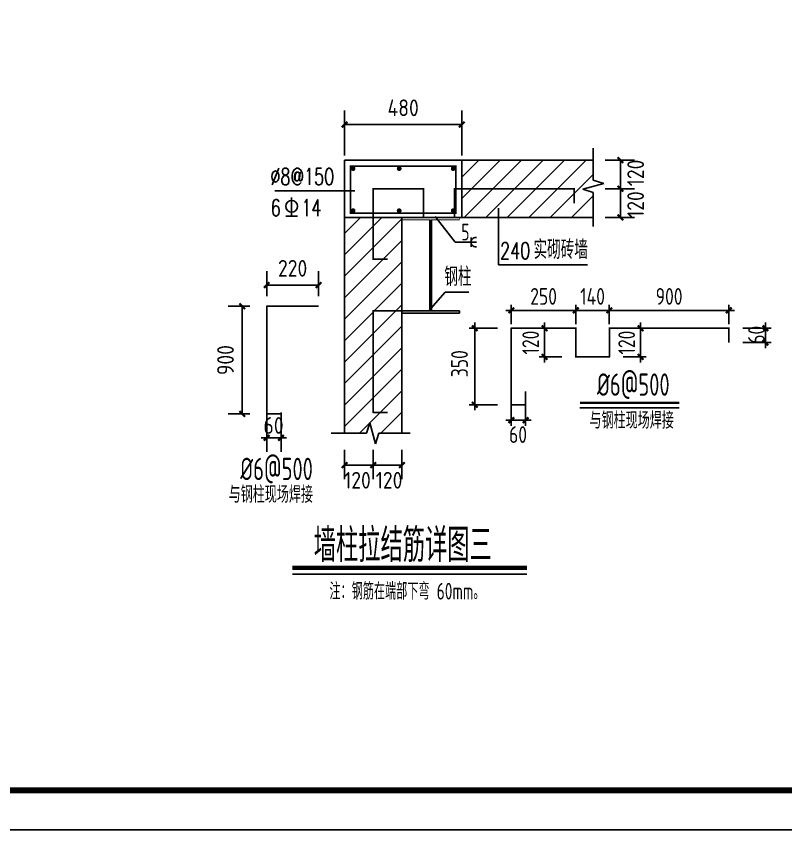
# Model space of a CAD drawing. Extents: x 180850 to 1399066, y 48356 to 327880.
# Drawn here: x 373088 to 400677, y 48356 to 77514 of the extents above; entities that cross this region are included whole.
import ezdxf

# ---------------------------------------------------------------- set-up
doc = ezdxf.new("R2010")
doc.units = 0
doc.header["$LTSCALE"] = 1000
for name, color, linetype in [('22', 1, 'Continuous'), ('C', 6, 'Continuous'), ('DIM', 146, 'Continuous'), ('DIM_LEAD', 3, 'Continuous'), ('OTHER', 7, 'Continuous'), ('PUB_DIM', 3, 'Continuous'), ('PUB_TEXT', 7, 'Continuous'), ('PUB_TITLE', 4, 'Continuous'), ('中粗线', 3, 'Continuous'), ('构造线', 7, 'Continuous'), ('特细线', 8, 'Continuous'), ('粗线', 5, 'Continuous'), ('细线', 9, 'Continuous')]:
    doc.layers.add(name, color=color, linetype=linetype)
doc.styles.add('_TCH_DIM', font='SIMPLEX', dxfattribs={"bigfont": 'GBCBIG'})
doc.styles.add('C', font='tssdeng.shx', dxfattribs={"height": 3, "bigfont": 'tssdchn.shx'})
doc.styles.get("Standard").update_dxf_attribs({"font": 'gbenor.shx', "bigfont": 'gbcbig.shx'})
doc.styles.add('STYLE1', font='tssdeng.shx', dxfattribs={"width": 0.75, "bigfont": 'tssdchn.shx'})
doc.styles.add('TSSD_Dimension', font='Tssdeng.shx', dxfattribs={"width": 0.8, "bigfont": 'hztxt.shx'})
doc.dimstyles.new('DIMN120', dxfattribs={"dimscale": 1.2, "dimtxt": 300, "dimasz": 100, "dimexe": 250, "dimexo": 300, "dimgap": 150, "dimtad": 1, "dimdec": 0, "dimzin": 0, "dimdsep": 46, "dimtxsty": 'Standard', "dimblk": 'ARCHTICK', "dimcen": 0.09, "dimclrt": 7, "dimadec": 0, "dimazin": 0, "dimtfac": 1, "dimtdec": 0, "dimtix": 1, "dimtmove": 2, "dimatfit": 3, "dimldrblk": 'ARCHTICK', "dimfxl": 1, "dimtolj": 1, "dimtzin": 0, "dimarcsym": 0})
doc.dimstyles.new('TSSD_100_200', dxfattribs={"dimtxt": 600, "dimasz": 200, "dimexe": 200, "dimexo": 500, "dimgap": 200, "dimtad": 1, "dimdec": 0, "dimlfac": 0.5, "dimzin": 0, "dimdsep": 46, "dimtxsty": 'TSSD_Dimension', "dimblk": 'ARCHTICK', "dimblk1": 'ARCHTICK', "dimblk2": 'ARCHTICK', "dimcen": 0, "dimdle": 200, "dimclrt": 7, "dimadec": 0, "dimazin": 0, "dimtfac": 1, "dimtdec": 0, "dimtix": 1, "dimtmove": 2, "dimatfit": 3, "dimfxl": 1, "dimtolj": 1, "dimtzin": 0, "dimarcsym": 0})

# ---------------------------------------------------------------- blocks, each defined once
blk = doc.blocks.new('_ArchTick')
at = {"color": 0, "linetype": 'ByBlock', "const_width": 0.4}
blk.add_lwpolyline([(-0.5, -0.5), (0.5, 0.5)], dxfattribs=at)
blk = doc.blocks.new('*D896')
at = {"layer": 'Defpoints', "color": 0, "transparency": 16777216}
for p in [(-1177, -344), (-2293, -941), (-1177, -941)]:
    blk.add_point(p, dxfattribs=at)
at = {"layer": 'DIM_LEAD', "color": 0, "lineweight": -2, "transparency": 16777216}
for p, q in [((-2293, -581), (-2293, -44)), ((-1177, -581), (-1177, -44)), ((-2293, -344), (-1177, -344))]:
    blk.add_line(p, q, dxfattribs=at)
at = {"layer": 'DIM_LEAD', "color": 0, "lineweight": -2, "transparency": 16777216, "xscale": 120, "yscale": 120, "zscale": 120, "rotation": 180}
blk.add_blockref('_ArchTick', (-2293, -344), dxfattribs=at)
at = {"layer": 'DIM_LEAD', "color": 0, "lineweight": -2, "transparency": 16777216, "xscale": 120, "yscale": 120, "zscale": 120}
blk.add_blockref('_ArchTick', (-1177, -344), dxfattribs=at)
at = {"layer": 'DIM_LEAD', "color": 7, "transparency": 16777216, "insert": (-1735, 16), "char_height": 360, "attachment_point": 5}
blk.add_mtext('\\A1;220', dxfattribs=at)
blk = doc.blocks.new('*D897')
at = {"layer": 'Defpoints', "color": 0, "transparency": 16777216}
for p in [(-2293, -2728), (-1984, -2728), (-1984, -3630)]:
    blk.add_point(p, dxfattribs=at)
at = {"layer": 'DIM_LEAD', "color": 0, "lineweight": -2, "transparency": 16777216}
for p, q in [((-2293, -3088), (-2293, -3930)), ((-1984, -3088), (-1984, -3930)), ((-2293, -3630), (-2413, -3630)), ((-2293, -3630), (-1984, -3630)), ((-1984, -3630), (-1864, -3630))]:
    blk.add_line(p, q, dxfattribs=at)
at = {"layer": 'DIM_LEAD', "color": 0, "lineweight": -2, "transparency": 16777216, "xscale": 120, "yscale": 120, "zscale": 120}
blk.add_blockref('_ArchTick', (-2293, -3630), dxfattribs=at)
at = {"layer": 'DIM_LEAD', "color": 0, "lineweight": -2, "transparency": 16777216, "xscale": 120, "yscale": 120, "zscale": 120, "rotation": 180}
blk.add_blockref('_ArchTick', (-1984, -3630), dxfattribs=at)
at = {"layer": 'DIM_LEAD', "color": 7, "transparency": 16777216, "insert": (-2146, -3363), "char_height": 360, "attachment_point": 5}
blk.add_mtext('\\A1;60', dxfattribs=at)
blk = doc.blocks.new('*D898')
at = {"layer": 'Defpoints', "color": 0, "transparency": 16777216}
for p in [(1903, 3108), (-617, 2079), (1903, 2079)]:
    blk.add_point(p, dxfattribs=at)
at = {"layer": 'DIM_LEAD', "color": 0, "lineweight": -2, "transparency": 16777216}
for p, q in [((-617, 2439), (-617, 3408)), ((1903, 2439), (1903, 3408)), ((-617, 3108), (1903, 3108))]:
    blk.add_line(p, q, dxfattribs=at)
at = {"layer": 'DIM_LEAD', "color": 0, "lineweight": -2, "transparency": 16777216, "xscale": 120, "yscale": 120, "zscale": 120, "rotation": 180}
blk.add_blockref('_ArchTick', (-617, 3108), dxfattribs=at)
at = {"layer": 'DIM_LEAD', "color": 0, "lineweight": -2, "transparency": 16777216, "xscale": 120, "yscale": 120, "zscale": 120}
blk.add_blockref('_ArchTick', (1903, 3108), dxfattribs=at)
at = {"layer": 'DIM_LEAD', "color": 7, "transparency": 16777216, "insert": (643, 3468), "char_height": 360, "attachment_point": 5}
blk.add_mtext('\\A1;480', dxfattribs=at)
blk = doc.blocks.new('*D899')
at = {"layer": 'Defpoints', "color": 0, "transparency": 16777216}
for p in [(4632, 1727), (5316, 1727), (4632, 1110)]:
    blk.add_point(p, dxfattribs=at)
at = {"layer": 'DIM_LEAD', "color": 0, "lineweight": -2, "transparency": 16777216}
for p, q in [((4992, 1727), (5616, 1727)), ((5316, 1110), (5316, 1727)), ((4992, 1110), (5616, 1110))]:
    blk.add_line(p, q, dxfattribs=at)
at = {"layer": 'DIM_LEAD', "color": 0, "lineweight": -2, "transparency": 16777216, "xscale": 120, "yscale": 120, "zscale": 120}
for p, rotation in [((5316, 1727), 90), ((5316, 1110), 270)]:
    blk.add_blockref('_ArchTick', p, dxfattribs=dict(at, rotation=rotation))
at = {"layer": 'DIM_LEAD', "color": 7, "transparency": 16777216, "insert": (5644, 1387), "char_height": 360, "attachment_point": 5, "rotation": 90}
blk.add_mtext('\\A1;120', dxfattribs=at)
blk = doc.blocks.new('*D900')
at = {"layer": 'Defpoints', "color": 0, "transparency": 16777216}
for p in [(4632, 2344), (5316, 2344), (4632, 1727)]:
    blk.add_point(p, dxfattribs=at)
at = {"layer": 'DIM_LEAD', "color": 0, "lineweight": -2, "transparency": 16777216}
for p, q in [((4992, 2344), (5616, 2344)), ((5316, 1727), (5316, 2344)), ((4992, 1727), (5616, 1727))]:
    blk.add_line(p, q, dxfattribs=at)
at = {"layer": 'DIM_LEAD', "color": 0, "lineweight": -2, "transparency": 16777216, "xscale": 120, "yscale": 120, "zscale": 120}
for p, rotation in [((5316, 2344), 90), ((5316, 1727), 270)]:
    blk.add_blockref('_ArchTick', p, dxfattribs=dict(at, rotation=rotation))
at = {"layer": 'DIM_LEAD', "color": 7, "transparency": 16777216, "insert": (5644, 2067), "char_height": 360, "attachment_point": 5, "rotation": 90}
blk.add_mtext('\\A1;120', dxfattribs=at)
blk = doc.blocks.new('*D901')
at = {"layer": 'Defpoints', "color": 0, "transparency": 16777216}
for p in [(0, -3531), (617, -3531), (617, -4215)]:
    blk.add_point(p, dxfattribs=at)
at = {"layer": 'DIM_LEAD', "color": 0, "lineweight": -2, "transparency": 16777216}
for p, q in [((0, -3891), (0, -4515)), ((617, -3891), (617, -4515)), ((0, -4215), (617, -4215))]:
    blk.add_line(p, q, dxfattribs=at)
at = {"layer": 'DIM_LEAD', "color": 0, "lineweight": -2, "transparency": 16777216, "xscale": 120, "yscale": 120, "zscale": 120, "rotation": 180}
blk.add_blockref('_ArchTick', (0, -4215), dxfattribs=at)
at = {"layer": 'DIM_LEAD', "color": 0, "lineweight": -2, "transparency": 16777216, "xscale": 120, "yscale": 120, "zscale": 120}
blk.add_blockref('_ArchTick', (617, -4215), dxfattribs=at)
at = {"layer": 'DIM_LEAD', "color": 7, "transparency": 16777216, "insert": (340, -4542), "char_height": 360, "attachment_point": 5}
blk.add_mtext('\\A1;120', dxfattribs=at)
blk = doc.blocks.new('*D902')
at = {"layer": 'Defpoints', "color": 0, "transparency": 16777216}
for p in [(-617, -3531), (0, -3531), (0, -4215)]:
    blk.add_point(p, dxfattribs=at)
at = {"layer": 'DIM_LEAD', "color": 0, "lineweight": -2, "transparency": 16777216}
for p, q in [((-617, -3891), (-617, -4515)), ((0, -3891), (0, -4515)), ((-617, -4215), (0, -4215))]:
    blk.add_line(p, q, dxfattribs=at)
at = {"layer": 'DIM_LEAD', "color": 0, "lineweight": -2, "transparency": 16777216, "xscale": 120, "yscale": 120, "zscale": 120, "rotation": 180}
blk.add_blockref('_ArchTick', (-617, -4215), dxfattribs=at)
at = {"layer": 'DIM_LEAD', "color": 0, "lineweight": -2, "transparency": 16777216, "xscale": 120, "yscale": 120, "zscale": 120}
blk.add_blockref('_ArchTick', (0, -4215), dxfattribs=at)
at = {"layer": 'DIM_LEAD', "color": 7, "transparency": 16777216, "insert": (-340, -4542), "char_height": 360, "attachment_point": 5}
blk.add_mtext('\\A1;120', dxfattribs=at)
blk = doc.blocks.new('*D895')
at = {"layer": 'Defpoints', "color": 0, "transparency": 16777216}
for p in [(-2293, -801), (-2819, -3115), (-2293, -3115)]:
    blk.add_point(p, dxfattribs=at)
at = {"layer": 'DIM_LEAD', "color": 0, "lineweight": -2, "transparency": 16777216}
for p, q in [((-2653, -801), (-3119, -801)), ((-2819, -801), (-2819, -3115)), ((-2653, -3115), (-3119, -3115))]:
    blk.add_line(p, q, dxfattribs=at)
at = {"layer": 'DIM_LEAD', "color": 0, "lineweight": -2, "transparency": 16777216, "xscale": 120, "yscale": 120, "zscale": 120}
for p, rotation in [((-2819, -801), 90), ((-2819, -3115), 270)]:
    blk.add_blockref('_ArchTick', p, dxfattribs=dict(at, rotation=rotation))
at = {"layer": 'DIM_LEAD', "color": 7, "transparency": 16777216, "insert": (-3179, -1958), "char_height": 360, "attachment_point": 5, "rotation": 90}
blk.add_mtext('\\A1;900', dxfattribs=at)
blk = doc.blocks.new('*D903')
at = {"layer": 'Defpoints', "color": 0, "transparency": 16777216}
for p in [(393152, 66973), (390838, 65979), (393152, 65979)]:
    blk.add_point(p, dxfattribs=at)
at = {"layer": 'DIM', "color": 0, "lineweight": -2, "transparency": 16777216}
for p, q in [((390838, 66479), (390838, 67173)), ((393152, 66479), (393152, 67173)), ((390638, 66973), (393352, 66973))]:
    blk.add_line(p, q, dxfattribs=at)
at = {"layer": 'DIM', "color": 0, "lineweight": -2, "transparency": 16777216, "xscale": 200, "yscale": 200, "zscale": 200, "rotation": 180}
blk.add_blockref('_ArchTick', (390838, 66973), dxfattribs=at)
at = {"layer": 'DIM', "color": 0, "lineweight": -2, "transparency": 16777216, "xscale": 200, "yscale": 200, "zscale": 200}
blk.add_blockref('_ArchTick', (393152, 66973), dxfattribs=at)
at = {"layer": 'DIM', "color": 7, "transparency": 16777216, "insert": (391995, 67473), "char_height": 600, "attachment_point": 5, "style": 'TSSD_Dimension'}
blk.add_mtext('\\A1;250', dxfattribs=at)
blk = doc.blocks.new('*D904')
at = {"layer": 'Defpoints', "color": 0, "transparency": 16777216}
for p in [(398638, 66973), (394352, 65979), (398638, 65979)]:
    blk.add_point(p, dxfattribs=at)
at = {"layer": 'DIM', "color": 0, "lineweight": -2, "transparency": 16777216}
for p, q in [((394352, 66479), (394352, 67173)), ((398638, 66479), (398638, 67173)), ((394152, 66973), (398838, 66973))]:
    blk.add_line(p, q, dxfattribs=at)
at = {"layer": 'DIM', "color": 0, "lineweight": -2, "transparency": 16777216, "xscale": 200, "yscale": 200, "zscale": 200, "rotation": 180}
blk.add_blockref('_ArchTick', (394352, 66973), dxfattribs=at)
at = {"layer": 'DIM', "color": 0, "lineweight": -2, "transparency": 16777216, "xscale": 200, "yscale": 200, "zscale": 200}
blk.add_blockref('_ArchTick', (398638, 66973), dxfattribs=at)
at = {"layer": 'DIM', "color": 7, "transparency": 16777216, "insert": (396495, 67473), "char_height": 600, "attachment_point": 5, "style": 'TSSD_Dimension'}
blk.add_mtext('\\A1;900', dxfattribs=at)
blk = doc.blocks.new('*D905')
at = {"layer": 'Defpoints', "color": 0, "transparency": 16777216}
for p in [(394352, 66973), (393152, 65979), (394352, 65979)]:
    blk.add_point(p, dxfattribs=at)
at = {"layer": 'DIM', "color": 0, "lineweight": -2, "transparency": 16777216}
for p, q in [((393152, 66479), (393152, 67173)), ((394352, 66479), (394352, 67173)), ((393152, 66973), (392952, 66973)), ((393152, 66973), (394352, 66973)), ((394352, 66973), (394552, 66973))]:
    blk.add_line(p, q, dxfattribs=at)
at = {"layer": 'DIM', "color": 0, "lineweight": -2, "transparency": 16777216, "xscale": 200, "yscale": 200, "zscale": 200}
blk.add_blockref('_ArchTick', (393152, 66973), dxfattribs=at)
at = {"layer": 'DIM', "color": 0, "lineweight": -2, "transparency": 16777216, "xscale": 200, "yscale": 200, "zscale": 200, "rotation": 180}
blk.add_blockref('_ArchTick', (394352, 66973), dxfattribs=at)
at = {"layer": 'DIM', "color": 7, "transparency": 16777216, "insert": (393752, 67473), "char_height": 600, "attachment_point": 5, "style": 'TSSD_Dimension'}
blk.add_mtext('\\A1;140', dxfattribs=at)
blk = doc.blocks.new('*D906')
at = {"layer": 'Defpoints', "color": 0, "transparency": 16777216}
for p in [(389526, 66332), (390838, 66332), (390838, 63590)]:
    blk.add_point(p, dxfattribs=at)
at = {"layer": 'DIM', "color": 0, "lineweight": -2, "transparency": 16777216}
for p, q in [((389526, 63390), (389526, 66532)), ((390338, 66332), (389326, 66332)), ((390338, 63590), (389326, 63590))]:
    blk.add_line(p, q, dxfattribs=at)
at = {"layer": 'DIM', "color": 0, "lineweight": -2, "transparency": 16777216, "xscale": 200, "yscale": 200, "zscale": 200}
for p, rotation in [((389526, 66332), 90), ((389526, 63590), 270)]:
    blk.add_blockref('_ArchTick', p, dxfattribs=dict(at, rotation=rotation))
at = {"layer": 'DIM', "color": 7, "transparency": 16777216, "insert": (388980, 65060), "char_height": 600, "attachment_point": 5, "rotation": 90, "style": 'TSSD_Dimension'}
blk.add_mtext('\\A1;350', dxfattribs=at)
blk = doc.blocks.new('*D907')
at = {"layer": 'Defpoints', "color": 0, "transparency": 16777216}
for p in [(390838, 64560), (391352, 64560), (391352, 63039)]:
    blk.add_point(p, dxfattribs=at)
at = {"layer": 'DIM', "color": 0, "lineweight": -2, "transparency": 16777216}
for p, q in [((390838, 64060), (390838, 62839)), ((391352, 64060), (391352, 62839)), ((390638, 63039), (391552, 63039))]:
    blk.add_line(p, q, dxfattribs=at)
at = {"layer": 'DIM', "color": 0, "lineweight": -2, "transparency": 16777216, "xscale": 200, "yscale": 200, "zscale": 200, "rotation": 180}
blk.add_blockref('_ArchTick', (390838, 63039), dxfattribs=at)
at = {"layer": 'DIM', "color": 0, "lineweight": -2, "transparency": 16777216, "xscale": 200, "yscale": 200, "zscale": 200}
blk.add_blockref('_ArchTick', (391352, 63039), dxfattribs=at)
at = {"layer": 'DIM', "color": 7, "transparency": 16777216, "insert": (391079, 62520), "char_height": 600, "attachment_point": 5, "style": 'TSSD_Dimension'}
blk.add_mtext('\\A1;60', dxfattribs=at)
blk = doc.blocks.new('*D908')
at = {"layer": 'Defpoints', "color": 0, "transparency": 16777216}
for p in [(394352, 66332), (395473, 66332), (394352, 65304)]:
    blk.add_point(p, dxfattribs=at)
at = {"layer": 'DIM', "color": 0, "lineweight": -2, "transparency": 16777216}
for p, q in [((395473, 66332), (395473, 66532)), ((394852, 66332), (395673, 66332)), ((395473, 65304), (395473, 66332)), ((394852, 65304), (395673, 65304)), ((395473, 65304), (395473, 65104))]:
    blk.add_line(p, q, dxfattribs=at)
at = {"layer": 'DIM', "color": 0, "lineweight": -2, "transparency": 16777216, "xscale": 200, "yscale": 200, "zscale": 200}
for p, rotation in [((395473, 66332), 270), ((395473, 65304), 90)]:
    blk.add_blockref('_ArchTick', p, dxfattribs=dict(at, rotation=rotation))
at = {"layer": 'DIM', "color": 7, "transparency": 16777216, "insert": (394973, 65818), "char_height": 600, "attachment_point": 5, "rotation": 90, "style": 'TSSD_Dimension'}
blk.add_mtext('\\A1;120', dxfattribs=at)
blk = doc.blocks.new('*D909')
at = {"layer": 'Defpoints', "color": 0, "transparency": 16777216}
for p in [(392031, 66332), (393152, 66332), (393152, 65304)]:
    blk.add_point(p, dxfattribs=at)
at = {"layer": 'DIM', "color": 0, "lineweight": -2, "transparency": 16777216}
for p, q in [((392031, 66332), (392031, 66532)), ((392652, 66332), (391831, 66332)), ((392031, 65304), (392031, 66332)), ((392652, 65304), (391831, 65304)), ((392031, 65304), (392031, 65104))]:
    blk.add_line(p, q, dxfattribs=at)
at = {"layer": 'DIM', "color": 0, "lineweight": -2, "transparency": 16777216, "xscale": 200, "yscale": 200, "zscale": 200}
for p, rotation in [((392031, 66332), 270), ((392031, 65304), 90)]:
    blk.add_blockref('_ArchTick', p, dxfattribs=dict(at, rotation=rotation))
at = {"layer": 'DIM', "color": 7, "transparency": 16777216, "insert": (391531, 65818), "char_height": 600, "attachment_point": 5, "rotation": 90, "style": 'TSSD_Dimension'}
blk.add_mtext('\\A1;120', dxfattribs=at)
blk = doc.blocks.new('*D910')
at = {"layer": 'Defpoints', "color": 0, "transparency": 16777216}
for p in [(398638, 66332), (399949, 66332), (398638, 65818)]:
    blk.add_point(p, dxfattribs=at)
at = {"layer": 'DIM', "color": 0, "lineweight": -2, "transparency": 16777216}
for p, q in [((399949, 65618), (399949, 66532)), ((399138, 66332), (400149, 66332)), ((399138, 65818), (400149, 65818))]:
    blk.add_line(p, q, dxfattribs=at)
at = {"layer": 'DIM', "color": 0, "lineweight": -2, "transparency": 16777216, "xscale": 200, "yscale": 200, "zscale": 200}
for p, rotation in [((399949, 66332), 90), ((399949, 65818), 270)]:
    blk.add_blockref('_ArchTick', p, dxfattribs=dict(at, rotation=rotation))
at = {"layer": 'DIM', "color": 7, "transparency": 16777216, "insert": (399627, 66097), "char_height": 600, "attachment_point": 5, "rotation": 90, "style": 'TSSD_Dimension'}
blk.add_mtext('\\A1;60', dxfattribs=at)
blk = doc.blocks.new('1')
at = {"layer": '22'}
for p, q in [((0, 1726.9), (1080, 1726.9)), ((0, 209.8), (0, 1726.9)), ((1082.8, 1726.9), (1082.8, 1109.8)), ((4320, 1726.9), (1748.6, 1726.9)), ((0, 209.8), (308.6, 209.8)), ((-1176.6, -800.8), (-2292.6, -800.8))]:
    blk.add_line(p, q, dxfattribs=at)
at = {"layer": '22', "const_width": 33.6}
blk.add_lwpolyline([(-488.6, 2215.5), (1774.3, 2215.5), (1774.3, 1200.5), (-488.6, 1200.5)], close=True, dxfattribs=at)
for points in [[(308.6, 209.8), (0, 209.8), (0, 1726.9), (1082.8, 1726.9), (1082.8, 1109.8)], [(4320, 1418.3), (4320, 1726.9), (1748.6, 1726.9), (1748.6, 1109.8)], [(1082.8, 1109.8), (1748.6, 1109.8)], [(-1176.6, -800.8), (-2292.6, -800.8), (-2292.6, -3115.1), (-1984, -3115.1)], [(617.1, -896), (0, -896), (0, -3081.7), (308.6, -3081.7)]]:
    blk.add_lwpolyline(points, dxfattribs=at)
at = {"layer": 'Defpoints', "color": 0, "linetype": 'ByBlock'}
blk.add_point((1913, 3234.3), dxfattribs=at)
at = {"layer": 'DIM_LEAD'}
for p, q in [((-399.2, 1685.9, -716.3), (-2117.9, 1685.9, -716.3)), ((2696, 1308.4, -716.3), (2696, 89.6, -716.3)), ((2696, 89.6, -716.3), (4607.4, 89.6, -716.3)), ((1185.9, -907.3, -716.3), (1546.2, -493.4, -716.3)), ((1546.2, -493.4, -716.3), (2054.8, -493.4, -716.3))]:
    blk.add_line(p, q, dxfattribs=at)
at = {"layer": 'OTHER', "color": 9}
for p, q in [((4731.4, 1911.6), (4731.4, 2602)), ((4505.1, 1716.1), (4957.7, 1839.6)), ((4957.7, 1839.6), (4731.4, 1911.6)), ((4731.4, 1644.1), (4505.1, 1716.1)), ((4731.4, 915.9), (4731.4, 1644.1)), ((-72.5, -3304.4), (-144.5, -3530.7)), ((50.9, -3757), (-72.5, -3304.4)), ((-144.5, -3530.7), (-906.1, -3530.7)), ((122.9, -3530.7), (50.9, -3757)), ((792.7, -3530.7), (122.9, -3530.7))]:
    blk.add_line(p, q, dxfattribs=at)
at = {"layer": 'PUB_DIM'}
blk.add_line((-1740.4, -6561.7, -716.3), (3303.7, -6561.7, -716.3), dxfattribs=at)
at = {"layer": 'PUB_DIM', "const_width": 95.3, "elevation": -716.3}
blk.add_lwpolyline([(-1740.4, -6427.8), (3303.7, -6427.8)], dxfattribs=at)
at = {"layer": 'PUB_TEXT'}
for p, q in [((-1756.5, 1538.9, -716.3), (-1756.5, 1139.9, -716.3)), ((-1882.5, 1139.9, -716.3), (-1630.5, 1139.9, -716.3))]:
    blk.add_line(p, q, dxfattribs=at)
blk.add_circle((-1756.5, 1349.9, -716.3), 126, dxfattribs=at)
at = {"layer": '中粗线'}
for p, q in [((1218.9, 1058.3), (1218.9, -896)), ((1249.7, 1058.3), (1249.7, -896)), ((617.1, -767.4), (617.1, -818.8)), ((617.1, -767.4), (617.1, -818.8)), ((617.1, -896), (1218.9, -896)), ((617.1, -947.4), (1851.4, -947.4)), ((1249.7, -896), (1851.4, -896)), ((1249.7, -896), (1851.4, -896)), ((1851.4, -896), (1851.4, -947.4)), ((1851.4, -896), (1851.4, -947.4))]:
    blk.add_line(p, q, dxfattribs=at)
at = {"layer": '特细线'}
for p, q in [((1902.9, 1517.1), (2729.8, 2344)), ((1902.9, 1979), (2267.9, 2344)), ((1957.3, 1109.8), (3191.6, 2344)), ((2419.2, 1109.8), (3653.4, 2344)), ((2881, 1109.8), (4115.3, 2344)), ((3342.8, 1109.8), (4577.1, 2344)), ((3804.7, 1109.8), (4731.4, 2036.5)), ((4266.5, 1109.8), (4731.4, 1574.7)), ((-617.1, 768.4), (-275.8, 1109.8)), ((-617.1, 1101.7), (-609, 1109.8)), ((-617.1, 306.5), (186.1, 1109.8)), ((-617.1, -155.3), (617.1, 1079)), ((1329.4, 1133.6), (1764.7, 577.7)), ((-617.1, -617.1), (617.1, 617.1)), ((1764.7, 577.7), (2219.3, 577.7)), ((-617.1, -1079), (617.1, 155.3)), ((-617.1, -1540.8), (617.1, -306.5)), ((-617.1, -2002.7), (617.1, -768.4)), ((-617.1, -2464.5), (617.1, -1230.2)), ((-617.1, -2926.4), (617.1, -1692.1)), ((-617.1, -3388.2), (617.1, -2153.9)), ((-297.8, -3530.7), (617.1, -2615.7)), ((164.1, -3530.7), (617.1, -3077.6))]:
    blk.add_line(p, q, dxfattribs=at)
at = {"layer": '特细线', "const_width": 51.4}
for points in [[(-459.7, 2160.4, 1), (-408.3, 2160.4, 1)], [(532.2, 2160.4, 1), (583.6, 2160.4, 1)], [(1745.5, 2160.4, -1), (1694, 2160.4, -1)], [(-459.7, 1255.5, -1), (-408.3, 1255.5, -1)], [(532.2, 1255.5, -1), (583.6, 1255.5, -1)], [(1745.5, 1255.5, 1), (1694, 1255.5, 1)]]:
    blk.add_lwpolyline(points, format="xyb", close=True, dxfattribs=at)
at = {"layer": '粗线'}
for p, q in [((1748.6, 1109.8), (1748.6, 1726.9)), ((4320, 1418.3), (4320, 1726.9)), ((617.1, 1109.8), (1440, 1109.8)), ((-2292.6, -800.8), (-2292.6, -3115.1)), ((1784.6, -896), (0, -896)), ((0, -896), (0, -3081.7)), ((-2292.6, -3115.1), (-1984, -3115.1)), ((0, -3081.7), (308.6, -3081.7))]:
    blk.add_line(p, q, dxfattribs=at)
at = {"layer": '细线'}
for p, q in [((4731.4, 2344), (-617.1, 2344)), ((-617.1, 2344), (-617.1, -3530.7)), ((1902.9, 1109.8), (1902.9, 2344)), ((1902.9, 1109.8), (-617.1, 1109.8)), ((617.1, 1109.8), (617.1, -3530.7)), ((4731.4, 1109.8), (1902.9, 1109.8)), ((2104.6, 474.9), (2104.6, 680.6))]:
    blk.add_line(p, q, dxfattribs=at)
at = {"layer": '细线', "const_width": 20.6}
blk.add_lwpolyline([(1851.4, -947.4), (617.1, -947.4), (617.1, -896), (1218.9, -896), (1218.9, 1058.3), (617.1, 1058.3), (617.1, 1109.8), (1851.4, 1109.8), (1851.4, 1058.3), (1249.7, 1058.3), (1249.7, -896), (1851.4, -896), (1851.4, -947.4)], dxfattribs=at)
at = {"layer": '细线'}
blk.add_arc((2208, 577.7), 103.5, 83.7479, 276.2521, dxfattribs=at)
at = {"layer": 'PUB_TEXT'}
for s, height, style, width, p in [('%%c8@150', 357, '_TCH_DIM', 0.705882, (-2212.8, 1811.9, -716.3)), ('6', 357, '_TCH_DIM', 0.705882, (-2206.5, 1139.9, -716.3)), ('14', 357, '_TCH_DIM', 0.705882, (-1546.5, 1139.9, -716.3)), ('240', 357, '_TCH_DIM', 0.705882, (2728.7, 215.6, -716.3)), ('墙柱拉结筋详图三', 720, 'C', 0.7, (-1280.6, -6299.7, -716.3)), ('注：钢筋在端部下弯 60mm。', 360, 'C', 0.7, (-943.6, -7108, -716.3))]:
    blk.add_text(s, height=height, dxfattribs=dict(at, style=style, width=width)).set_placement(p)
at = {"layer": 'PUB_TEXT', "style": '_TCH_DIM'}
for s, p in [('实砌砖墙', (3448.7, 215.6, -716.3)), ('钢柱', (1527.9, -367.4, -716.3))]:
    blk.add_text(s, height=405.11, dxfattribs=at).set_placement(p)
at = {"layer": '中粗线', "style": 'STYLE1', "width": 0.7}
blk.add_text('%%c6@500', height=480, dxfattribs=at).set_placement((-2862, -4538.5))
at = {"layer": '细线', "style": 'STYLE1', "width": 0.7}
blk.add_text('5', height=360, dxfattribs=at).set_placement((1893.9, 615.9))
at = {"layer": 'DIM_LEAD'}
for p1, p2, distance, text, picture, middle in [((-617.1, 2079.1, -716.3), (1902.9, 2079.1, -716.3), 1028.9, '480', '*D898', (642.9, 3468, -716.3)), ((-2292.6, -940.5, -716.3), (-1176.6, -940.5, -716.3), 596.4, '220', '*D896', (-1734.6, 15.9, -716.3))]:
    dim = blk.add_aligned_dim(p1=p1, p2=p2, distance=distance, text=text, dimstyle='DIMN120', dxfattribs=at)
    dim.commit()
    dim.dimension.update_dxf_attribs({"geometry": picture, "text_midpoint": middle})
for base, p1, p2, angle, text, picture, middle in [((5316.2, 2344, -716.3), (4632.2, 1726.9, -716.3), (4632.2, 2344, -716.3), 90, '120', '*D900', (5643.9, 2066.6, -716.3)), ((5316.2, 1726.9, -716.3), (4632.2, 1109.8, -716.3), (4632.2, 1726.9, -716.3), 90, '120', '*D899', (5643.9, 1387.2, -716.3)), ((-1984, -3630.5, -716.3), (-2292.6, -2727.7, -716.3), (-1984, -2727.7, -716.3), 0, '60', '*D897', (-2146.5, -3363, -716.3)), ((0, -4214.7, -716.3), (-617.1, -3530.7, -716.3), (0, -3530.7, -716.3), 0, '120', '*D902', (-339.7, -4542.3, -716.3)), ((617.1, -4214.7, -716.3), (0, -3530.7, -716.3), (617.1, -3530.7, -716.3), 0, '120', '*D901', (339.7, -4542.3, -716.3))]:
    dim = blk.add_linear_dim(base=base, p1=p1, p2=p2, angle=angle, text=text, dimstyle='DIMN120', dxfattribs=at)
    dim.commit()
    dim.dimension.update_dxf_attribs({"geometry": picture, "text_midpoint": middle, "dimtype": 129})
dim = blk.add_linear_dim(base=(-2819.3, -3115.1), p1=(-2292.6, -800.8), p2=(-2292.6, -3115.1), angle=90, text='900', dimstyle='DIMN120', dxfattribs=at)
dim.commit()
dim.dimension.update_dxf_attribs({"geometry": '*D895', "text_midpoint": (-3179.3, -1958)})

msp = doc.modelspace()

# ---------------------------------------------------------------- linework, layer by layer
at = {"layer": '22', "const_width": 56}
msp.add_lwpolyline([(391352.19, 63589.5), (390837.91, 63589.5), (390837.91, 66332.36), (393152.19, 66332.36), (393152.19, 65303.79), (394352.19, 65303.79), (394352.19, 66332.36), (398637.91, 66332.36), (398637.91, 65818.07)], dxfattribs=at)
at = {"layer": 'C', "color": 1, "linetype": 'ByBlock', "const_width": 80.21}
msp.add_lwpolyline([(393296.05, 63659), (396857.77, 63659)], dxfattribs=at)
at = {"layer": 'PUB_TITLE'}
msp.add_lwpolyline([(306908.52, 132355.95), (425837.69, 132355.95), (425837.69, 48356.03), (306908.52, 48356.03)], close=True, dxfattribs=at)
at = {"layer": 'PUB_TITLE', "const_width": 212.12}
msp.add_lwpolyline([(310443.87, 49770.17), (310443.87, 130941.81), (424423.55, 130941.81), (424423.55, 49770.17)], close=True, dxfattribs=at)
at = {"layer": '粗线'}
for p, q in [((390837.91, 66332.36), (393152.19, 66332.36)), ((390837.91, 63589.5), (390837.91, 66332.36)), ((393152.19, 66332.36), (393152.19, 65303.79)), ((394352.19, 65303.79), (394352.19, 66332.36)), ((398637.96, 66332.36), (394352.19, 66332.36)), ((398637.91, 65818.07), (398637.91, 66332.36)), ((393152.19, 65303.79), (394352.19, 65303.79)), ((390837.91, 63589.5), (391352.19, 63589.5))]:
    msp.add_line(p, q, dxfattribs=at)
at = {"layer": '细线'}
msp.add_line((393296.05, 63479), (396857.77, 63479), dxfattribs=at)

# ---------------------------------------------------------------- block references
at = {"layer": '构造线', "xscale": 1.666666666744277, "yscale": 1.666666666744277, "zscale": 1.666666666744277}
msp.add_blockref('1', (385888.65, 68452.74, 1193.88), dxfattribs=at)

# ---------------------------------------------------------------- texts
at = {"layer": '中粗线', "style": 'STYLE1', "width": 0.7}
msp.add_text('%%c6@500', height=800, dxfattribs=at).set_placement((393909.32, 63911.7))
at = {"layer": '细线'}
for p in [(393640.26, 62729.15), (380703.85, 60072.95)]:
    msp.add_text('与钢柱现场焊接', height=600, dxfattribs=at).set_placement(p)

# ---------------------------------------------------------------- dimensions: what is measured, and where the dimension line sits
at = {"layer": 'DIM'}
for p1, p2, distance, text, picture, middle in [((390837.91, 65978.98, -1193.88), (393152.19, 65978.98, -1193.88), 993.99, '250', '*D903', (391995.05, 67472.97, -1193.88)), ((393152.19, 65978.98, -1193.88), (394352.19, 65978.98, -1193.88), 993.99, '140', '*D905', (393752.19, 67472.97, -1193.88)), ((394352.19, 65978.98, -1193.88), (398637.91, 65978.98, -1193.88), 993.99, '900', '*D904', (396495.05, 67472.97, -1193.88)), ((393152.19, 65303.79, -1193.88), (393152.19, 66332.36, -1193.88), 1121.2, '120', '*D909', (391531, 65818.07, -1193.88)), ((394352.19, 65303.79, -1193.88), (394352.19, 66332.36, -1193.88), -1121.2, '120', '*D908', (394973.39, 65818.07, -1193.88))]:
    dim = msp.add_aligned_dim(p1=p1, p2=p2, distance=distance, text=text, dimstyle='TSSD_100_200', dxfattribs=at)
    dim.commit()
    dim.dimension.update_dxf_attribs({"geometry": picture, "text_midpoint": middle})
for base, p1, p2, angle, text, picture, middle in [((389526.5, 66332.36), (390837.91, 63589.5), (390837.91, 66332.36), 90, '350', '*D906', (388980.41, 65059.88)), ((399949.32, 66332.36, -1193.88), (398637.91, 65818.07, -1193.88), (398637.91, 66332.36, -1193.88), 90, '60', '*D910', (399626.94, 66096.52, -1193.88)), ((391352.19, 63038.73, -1193.88), (390837.91, 64559.85, -1193.88), (391352.19, 64559.85, -1193.88), 0, '60', '*D907', (391079.25, 62519.6, -1193.88))]:
    dim = msp.add_linear_dim(base=base, p1=p1, p2=p2, angle=angle, text=text, dimstyle='TSSD_100_200', dxfattribs=at)
    dim.commit()
    dim.dimension.update_dxf_attribs({"geometry": picture, "text_midpoint": middle, "dimtype": 161})

doc.saveas('drawing.dxf')
